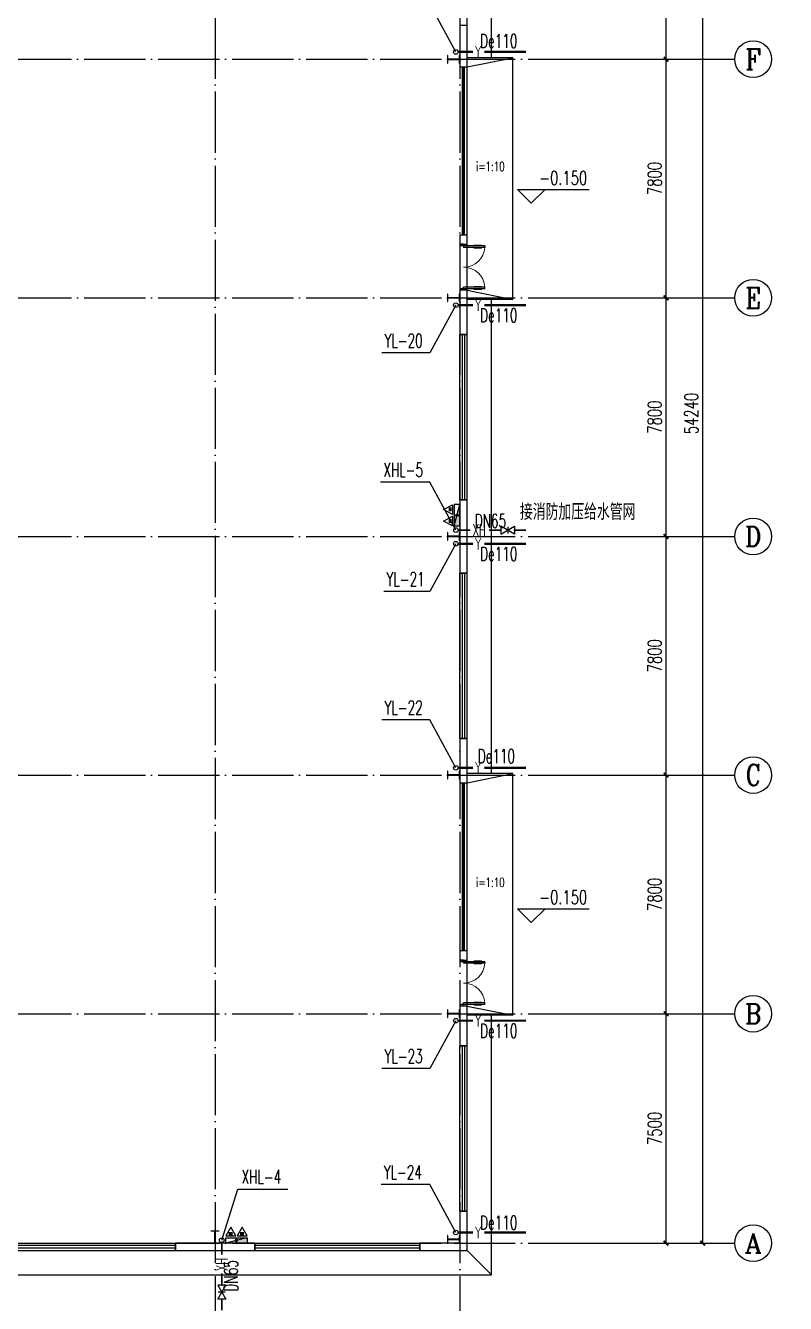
# Model space of a CAD drawing. Header units: millimetres. Extents: x 3804182 to 7463862, y 18008854 to 19247705.
# Drawn here: x 4750772 to 4775627, y 18968623 to 19010394 of the extents above; entities that cross this region are included whole.
import ezdxf
from ezdxf.enums import TextEntityAlignment as Align

# ---------------------------------------------------------------- set-up
doc = ezdxf.new("R2010")
doc.units = ezdxf.units.MM
doc.header["$LTSCALE"] = 1000
doc.header["$MEASUREMENT"] = 0
doc.linetypes.add('DASH', pattern=[0.35, 0.25, -0.1])
doc.linetypes.add('DOTE', pattern=[2.42, 2, -0.2, 0.02, -0.2])
doc.layers.get('Defpoints').update_dxf_attribs({"color": 1})
for name, color, linetype in [('AXIS_TEXT', 7, 'Continuous'), ('AXIS_外部', 171, 'Continuous'), ('COLUMN', 2, 'Continuous'), ('DIM_ELEV', 3, 'Continuous'), ('DIM_SYMB', 165, 'Continuous'), ('DIM_污水', 3, 'Continuous'), ('DIM_消防', 3, 'Continuous'), ('DIM_雨水', 3, 'Continuous'), ('DOOR_FIRE', 140, 'Continuous'), ('DOTE', 250, 'DOTE'), ('EQUIP_消火栓', 7, 'Continuous'), ('GROUND', 150, 'Continuous'), ('PIPE-消防', 1, 'Continuous'), ('PIPE-雨水', 4, 'Continuous'), ('PUB_DIM', 161, 'Continuous'), ('PUB_TEXT', 7, 'Continuous'), ('TEXT_消防', 7, 'Continuous'), ('TEXT_雨水', 7, 'Continuous'), ('TWT_DIM', 3, 'Continuous'), ('TWT_TEXT', 7, 'Continuous'), ('VALVE_喷淋', 7, 'Continuous'), ('VALVE_消防', 7, 'Continuous'), ('VPIPE-消防', 1, 'Continuous'), ('VPIPE-雨水', 4, 'Continuous'), ('WALL-PARAPET', 6, 'Continuous'), ('WINDOW', 140, 'Continuous'), ('WP_F_PJ', 7, 'Continuous')]:
    doc.layers.add(name, color=color, linetype=linetype)
doc.styles.add('_TCH_AXIS', font='COMPLEX', dxfattribs={"bigfont": 'GBCBIG'})
doc.styles.add('_TCH_DIM', font='SIMPLEX', dxfattribs={"bigfont": 'GBCBIG'})
doc.styles.add('_TCH_DIM_T3', font='SIMPLEX', dxfattribs={"width": 0.705882, "bigfont": 'GBCBIG'})
doc.styles.add('_TWT_PIPEDN', font='SIMPLEX', dxfattribs={"width": 0.8, "height": 3, "bigfont": 'HZTXT'})
doc.styles.add('_TWT_PIPETEXT', font='COMPLEX', dxfattribs={"width": 0.8, "height": 2.5, "bigfont": 'HZTXT'})
doc.styles.add('_TWT_SERIAL', font='COMPLEX', dxfattribs={"width": 0.8, "height": 3, "bigfont": 'HZTXT'})
doc.styles.add('COMPLEX', font='COMPLEX')
doc.styles.add('CWSWS', font='CWSWS.SHX', dxfattribs={"width": 0.7, "bigfont": 'GBHZFS.SHX'})
doc.styles.get("Standard").update_dxf_attribs({"font": 'gbenor.shx', "bigfont": 'gbcbig.shx'})
doc.styles.add('宋体', font='', dxfattribs={"width": 0.8})
doc.styles.get('宋体').set_extended_font_data('SimSun')
doc.dimstyles.new('_TCH_ARCH&&150', dxfattribs={"dimtxt": 446.25, "dimasz": 150, "dimexe": 375, "dimexo": 450, "dimgap": 150, "dimtad": 1, "dimdec": 0, "dimzin": 0, "dimdsep": 46, "dimtxsty": '_TCH_DIM_T3', "dimblk": 'ARCHTICK', "dimcen": 0.09, "dimclrt": 7, "dimazin": 2, "dimtfac": 1, "dimtdec": 0, "dimtix": 1, "dimtmove": 2, "dimatfit": 3, "dimfxl": 0, "dimtolj": 1, "dimtzin": 0, "dimarcsym": 0})
doc.dimstyles.new('_TWT_ARCH&&50', dxfattribs={"dimtxt": 148.75, "dimasz": 50, "dimexe": 125, "dimexo": 150, "dimgap": 50, "dimtad": 1, "dimdec": 0, "dimzin": 0, "dimdsep": 46, "dimtxsty": '_TCH_DIM_T3', "dimblk": 'ARCHTICK', "dimcen": 0.09, "dimclrt": 7, "dimazin": 2, "dimtfac": 1, "dimtdec": 0, "dimtix": 1, "dimtmove": 2, "dimatfit": 3, "dimfxl": 0, "dimtolj": 1, "dimtzin": 0, "dimarcsym": 0})

# ---------------------------------------------------------------- blocks, each defined once
blk = doc.blocks.new('A$C3ACC4A1C')
at = {"layer": 'COLUMN'}
h = blk.add_hatch(color=256, dxfattribs=at)
h.paths.add_polyline_path([(125, 400), (0, 400), (0, 388), (120, 388), (120, 200), (125, 200)])
h.paths.add_polyline_path([(250, 400), (125, 400), (125, 200), (130, 200), (130, 388), (250, 388)])
h.paths.add_polyline_path([(250, 12), (130, 12), (130, 200), (125, 200), (125, 0), (250, 0)])
h.paths.add_polyline_path([(125, 200), (120, 200), (120, 12), (0, 12), (0, 0), (125, 0)])
blk.add_lwpolyline([(0, 0), (0, 12), (120, 12), (120, 388), (0, 388), (0, 400), (250, 400), (250, 388), (130, 388), (130, 12), (250, 12), (250, 0)], close=True, dxfattribs=at)
blk = doc.blocks.new('HZ-薄型消火栓柜带两个灭火器')
h = blk.add_hatch(color=256)
h.paths.add_polyline_path([(-325, 160), (-325, 0), (325, 0)])
h.paths.add_polyline_path([(40, 62), (42, 62), (42, 64), (40, 64)], flags=24)
h.paths.add_polyline_path([(38, 64), (41, 64), (41, 66), (38, 66)], flags=24)
h.paths.add_polyline_path([(38, 67), (41, 67), (41, 68), (38, 68)], flags=24)
for p, q in [((-326, 217), (-176, 477)), ((-176, 477), (-26, 217)), ((21, 217), (171, 477)), ((171, 477), (321, 217)), ((-26, 217), (-326, 217)), ((-325, 160), (325, 0)), ((325, 160), (-325, 160)), ((-325, 160), (-325, 0)), ((-325, 0), (325, 0)), ((321, 217), (21, 217)), ((325, 0), (325, 160))]:
    blk.add_line(p, q)
blk.add_circle((0, 80), 35)
blk.add_point((0, 40))
for points in [[(-109, 326), (-109, 236), (-233, 326), (-233, 236)], [(238, 326), (238, 236), (114, 326), (114, 236)]]:
    blk.add_solid(points)
at = {"style": 'CWSWS', "width": 0.7, "flags": 1}
for tag, p in [('WHAT', (38, 67)), ('SPEC', (38, 65)), ('UNIT', (40, 63))]:
    blk.add_attdef(tag, p, '', height=1, dxfattribs=at)
blk = doc.blocks.new('$TwtSys$00000386')
blk.add_line((-93, 93, 0), (93, -93, 0))
blk.add_circle((0, 0, 0), 131)
at = {"color": 0}
for points in [[(34, -127, 0), (-127, 34, 0), (93, -93, 0), (-93, 93, 0)], [(-34, -127, 0), (-127, -34, 0), (34, -127, 0), (-127, 34, 0)], [(-93, -93, 0), (-93, -93, 0), (-34, -127, 0), (-127, -34, 0)]]:
    blk.add_solid(points, dxfattribs=at)
at = {"flags": 9}
blk.add_attdef('A', (0, 0, 0), '', height=0.00524, dxfattribs=at)
blk = doc.blocks.new('$VALVE$00000757')
for p, q in [((-293, 493), (-74, 493)), ((-74, 493), (-29, 423)), ((-29, 423), (33, 631)), ((0, 687), (0, 88)), ((33, 631), (72, 493)), ((72, 493), (355, 493)), ((0, 88), (0, -88)), ((0, -88), (0, -687)), ((-293, -528), (-74, -528)), ((-74, -528), (-29, -598)), ((-29, -598), (33, -390)), ((33, -390), (72, -528)), ((72, -528), (355, -528))]:
    blk.add_line(p, q)
for points in [[(-100, 493), (-100, 88)], [(100, 88), (100, 493)], [(-100, 88), (100, 88)], [(-100, -88), (-100, -528)], [(100, -88), (-100, -88)], [(100, -528), (100, -88)]]:
    blk.add_lwpolyline(points)
blk.add_circle((0, -911), 224)
blk = doc.blocks.new('$valve$00000669')
for p, q in [((0, 0), (212, 0)), ((108, 0), (108, -100)), ((287, 74), (433, 74)), ((433, 74), (433, -76)), ((433, 0), (500, 0)), ((158, -100), (58, -100)), ((433, -76), (287, -76))]:
    blk.add_line(p, q)
at = {"const_width": 31.2}
blk.add_lwpolyline([(108, 16, 1), (108, -16, 1)], format="xyb", close=True, dxfattribs=at)
blk.add_circle((108, 0), 31.2)
blk.add_arc((287, -1), 75, 90, 270)
blk = doc.blocks.new('$VALVE$00000296')
for points in [[(-125, 72), (-125, -72), (125, 72), (125, -72), (-125, 72)], [(0, 60), (0, -64)]]:
    blk.add_lwpolyline(points)
for p in [(-125, 0), (125, 0)]:
    blk.add_point(p)
blk = doc.blocks.new('_ArchTick')
at = {"color": 0, "linetype": 'ByBlock', "const_width": 0.4}
blk.add_lwpolyline([(-0.5, -0.5), (0.5, 0.5)], dxfattribs=at)
blk = doc.blocks.new('*D188')
at = {"layer": 'Defpoints', "color": 0}
for p in [(4841004, 18984429), (4841346, 18984429), (4841004, 18983879)]:
    blk.add_point(p, dxfattribs=at)
at = {"layer": 'TWT_DIM', "color": 0, "lineweight": -2}
for p, q in [((4841154, 18984429), (4841471, 18984429)), ((4841346, 18983879), (4841346, 18984429)), ((4841154, 18983879), (4841471, 18983879))]:
    blk.add_line(p, q, dxfattribs=at)
at = {"layer": 'TWT_DIM', "color": 0, "lineweight": -2, "xscale": 50, "yscale": 50, "zscale": 50}
for p, rotation in [((4841346, 18984429), 90), ((4841346, 18983879), 270)]:
    blk.add_blockref('_ArchTick', p, dxfattribs=dict(at, rotation=rotation))
at = {"layer": 'TWT_DIM', "color": 7, "insert": (4841222, 18984154), "char_height": 148.8, "attachment_point": 5, "rotation": 90, "style": '_TCH_DIM_T3'}
blk.add_mtext('\\A1;550', dxfattribs=at)
blk = doc.blocks.new('$VALVE$00000597')
blk.add_line((-93, 357), (93, 543))
blk.add_lwpolyline([(93, 543, 0, 50, 0), (-31, 456, 50, 50, 0)], format="xyseb")
for points, const_width in [([(0, 300), (0, 0)], 30), ([(0, 182), (75, 182), (75, 107)], 7.5)]:
    blk.add_lwpolyline(points, dxfattribs=dict(const_width=const_width))
blk.add_circle((0, 450), 150)
blk = doc.blocks.new('*D189')
at = {"layer": 'Defpoints', "color": 0}
for p in [(4844142, 18984429), (4844484, 18984429), (4844142, 18983879)]:
    blk.add_point(p, dxfattribs=at)
at = {"layer": 'TWT_DIM', "color": 0, "lineweight": -2}
for p, q in [((4844292, 18984429), (4844609, 18984429)), ((4844484, 18983879), (4844484, 18984429)), ((4844292, 18983879), (4844609, 18983879))]:
    blk.add_line(p, q, dxfattribs=at)
at = {"layer": 'TWT_DIM', "color": 0, "lineweight": -2, "xscale": 50, "yscale": 50, "zscale": 50}
for p, rotation in [((4844484, 18984429), 90), ((4844484, 18983879), 270)]:
    blk.add_blockref('_ArchTick', p, dxfattribs=dict(at, rotation=rotation))
at = {"layer": 'TWT_DIM', "color": 7, "insert": (4844360, 18984154), "char_height": 148.8, "attachment_point": 5, "rotation": 90, "style": '_TCH_DIM_T3'}
blk.add_mtext('\\A1;550', dxfattribs=at)
blk = doc.blocks.new('*D158')
at = {"layer": 'AXIS_外部', "color": 0, "lineweight": -2}
for p, q in [((4768422, 18978094), (4772097, 18978094)), ((4771722, 18970594), (4771722, 18978094)), ((4768422, 18970594), (4772097, 18970594))]:
    blk.add_line(p, q, dxfattribs=at)
at = {"layer": 'Defpoints', "color": 0}
for p in [(4767972, 18978094), (4771722, 18978094), (4767972, 18970594)]:
    blk.add_point(p, dxfattribs=at)
at = {"layer": 'AXIS_外部', "color": 0, "lineweight": -2, "xscale": 150, "yscale": 150, "zscale": 150}
for p, rotation in [((4771722, 18978094), 90), ((4771722, 18970594), 270)]:
    blk.add_blockref('_ArchTick', p, dxfattribs=dict(at, rotation=rotation))
at = {"layer": 'AXIS_外部', "color": 7, "insert": (4771348, 18974344), "char_height": 446.2, "attachment_point": 5, "rotation": 90, "style": '_TCH_DIM_T3'}
blk.add_mtext('\\A1;7500', dxfattribs=at)
blk = doc.blocks.new('*D159')
at = {"layer": 'AXIS_外部', "color": 0, "lineweight": -2}
for p, q in [((4768422, 18985894), (4772097, 18985894)), ((4771722, 18978094), (4771722, 18985894)), ((4768422, 18978094), (4772097, 18978094))]:
    blk.add_line(p, q, dxfattribs=at)
at = {"layer": 'Defpoints', "color": 0}
for p in [(4767972, 18985894), (4771722, 18985894), (4767972, 18978094)]:
    blk.add_point(p, dxfattribs=at)
at = {"layer": 'AXIS_外部', "color": 0, "lineweight": -2, "xscale": 150, "yscale": 150, "zscale": 150}
for p, rotation in [((4771722, 18985894), 90), ((4771722, 18978094), 270)]:
    blk.add_blockref('_ArchTick', p, dxfattribs=dict(at, rotation=rotation))
at = {"layer": 'AXIS_外部', "color": 7, "insert": (4771348, 18981994), "char_height": 446.2, "attachment_point": 5, "rotation": 90, "style": '_TCH_DIM_T3'}
blk.add_mtext('\\A1;7800', dxfattribs=at)
blk = doc.blocks.new('*D160')
at = {"layer": 'AXIS_外部', "color": 0, "lineweight": -2}
for p, q in [((4768422, 18993694), (4772097, 18993694)), ((4771722, 18985894), (4771722, 18993694)), ((4768422, 18985894), (4772097, 18985894))]:
    blk.add_line(p, q, dxfattribs=at)
at = {"layer": 'Defpoints', "color": 0}
for p in [(4767972, 18993694), (4771722, 18993694), (4767972, 18985894)]:
    blk.add_point(p, dxfattribs=at)
at = {"layer": 'AXIS_外部', "color": 0, "lineweight": -2, "xscale": 150, "yscale": 150, "zscale": 150}
for p, rotation in [((4771722, 18993694), 90), ((4771722, 18985894), 270)]:
    blk.add_blockref('_ArchTick', p, dxfattribs=dict(at, rotation=rotation))
at = {"layer": 'AXIS_外部', "color": 7, "insert": (4771348, 18989794), "char_height": 446.2, "attachment_point": 5, "rotation": 90, "style": '_TCH_DIM_T3'}
blk.add_mtext('\\A1;7800', dxfattribs=at)
blk = doc.blocks.new('*D161')
at = {"layer": 'AXIS_外部', "color": 0, "lineweight": -2}
for p, q in [((4768422, 19001494), (4772097, 19001494)), ((4771722, 18993694), (4771722, 19001494)), ((4768422, 18993694), (4772097, 18993694))]:
    blk.add_line(p, q, dxfattribs=at)
at = {"layer": 'Defpoints', "color": 0}
for p in [(4767972, 19001494), (4771722, 19001494), (4767972, 18993694)]:
    blk.add_point(p, dxfattribs=at)
at = {"layer": 'AXIS_外部', "color": 0, "lineweight": -2, "xscale": 150, "yscale": 150, "zscale": 150}
for p, rotation in [((4771722, 19001494), 90), ((4771722, 18993694), 270)]:
    blk.add_blockref('_ArchTick', p, dxfattribs=dict(at, rotation=rotation))
at = {"layer": 'AXIS_外部', "color": 7, "insert": (4771348, 18997594), "char_height": 446.2, "attachment_point": 5, "rotation": 90, "style": '_TCH_DIM_T3'}
blk.add_mtext('\\A1;7800', dxfattribs=at)
blk = doc.blocks.new('*D162')
at = {"layer": 'AXIS_外部', "color": 0, "lineweight": -2}
for p, q in [((4768422, 19009294), (4772097, 19009294)), ((4771722, 19001494), (4771722, 19009294)), ((4768422, 19001494), (4772097, 19001494))]:
    blk.add_line(p, q, dxfattribs=at)
at = {"layer": 'Defpoints', "color": 0}
for p in [(4767972, 19009294), (4771722, 19009294), (4767972, 19001494)]:
    blk.add_point(p, dxfattribs=at)
at = {"layer": 'AXIS_外部', "color": 0, "lineweight": -2, "xscale": 150, "yscale": 150, "zscale": 150}
for p, rotation in [((4771722, 19009294), 90), ((4771722, 19001494), 270)]:
    blk.add_blockref('_ArchTick', p, dxfattribs=dict(at, rotation=rotation))
at = {"layer": 'AXIS_外部', "color": 7, "insert": (4771348, 19005394), "char_height": 446.2, "attachment_point": 5, "rotation": 90, "style": '_TCH_DIM_T3'}
blk.add_mtext('\\A1;7800', dxfattribs=at)
blk = doc.blocks.new('*D163')
at = {"layer": 'AXIS_外部', "color": 0, "lineweight": -2}
for p, q in [((4768422, 19015094), (4772097, 19015094)), ((4771722, 19009294), (4771722, 19015094)), ((4768422, 19009294), (4772097, 19009294))]:
    blk.add_line(p, q, dxfattribs=at)
at = {"layer": 'Defpoints', "color": 0}
for p in [(4767972, 19015094), (4771722, 19015094), (4767972, 19009294)]:
    blk.add_point(p, dxfattribs=at)
at = {"layer": 'AXIS_外部', "color": 0, "lineweight": -2, "xscale": 150, "yscale": 150, "zscale": 150}
for p, rotation in [((4771722, 19015094), 90), ((4771722, 19009294), 270)]:
    blk.add_blockref('_ArchTick', p, dxfattribs=dict(at, rotation=rotation))
at = {"layer": 'AXIS_外部', "color": 7, "insert": (4771348, 19012194), "char_height": 446.2, "attachment_point": 5, "rotation": 90, "style": '_TCH_DIM_T3'}
blk.add_mtext('\\A1;5800', dxfattribs=at)
blk = doc.blocks.new('*D167')
at = {"layer": 'AXIS_外部', "color": 0, "lineweight": -2}
for p, q in [((4768422, 19024834), (4773297, 19024834)), ((4772922, 18970594), (4772922, 19024834)), ((4768422, 18970594), (4773297, 18970594))]:
    blk.add_line(p, q, dxfattribs=at)
at = {"layer": 'Defpoints', "color": 0}
for p in [(4767972, 19024834), (4772922, 19024834), (4767972, 18970594)]:
    blk.add_point(p, dxfattribs=at)
at = {"layer": 'AXIS_外部', "color": 0, "lineweight": -2, "xscale": 150, "yscale": 150, "zscale": 150}
for p, rotation in [((4772922, 19024834), 90), ((4772922, 18970594), 270)]:
    blk.add_blockref('_ArchTick', p, dxfattribs=dict(at, rotation=rotation))
at = {"layer": 'AXIS_外部', "color": 7, "insert": (4772548, 18997714), "char_height": 446.2, "attachment_point": 5, "rotation": 90, "style": '_TCH_DIM_T3'}
blk.add_mtext('\\A1;54240', dxfattribs=at)
blk = doc.blocks.new('_AXISO')
blk.add_circle((0, 0), 0.5)
at = {"layer": 'AXIS_TEXT', "style": 'COMPLEX', "width": 1.041667}
blk.add_attdef('A', text='', height=0.56, dxfattribs=at).set_placement((-0.25, -0.28), (0.25, -0.28), align=Align.FIT)
blk = doc.blocks.new('$WINLIB2D$00000001')
for p, q in [((-0.5, 0.5), (0.5, 0.5)), ((-0.5, 0.5), (-0.5, -0.5)), ((0.5, -0.5), (0.5, 0.5)), ((0.5, 0.1667), (-0.5, 0.1667)), ((0.5, -0.1667), (-0.5, -0.1667)), ((-0.5, -0.5), (0.5, -0.5))]:
    blk.add_line(p, q)
blk = doc.blocks.new('$DorLib2D$00000213')
at = {"color": 0, "linetype": 'DASH', "const_width": 0.02}
blk.add_lwpolyline([(0.5, 0), (-0.5, 0)], dxfattribs=at)
blk = doc.blocks.new('$DorLib2D$00000011')
at = {"lineweight": 13}
for p, q in [((-0.483, 0.396), (-0.483, 0.235)), ((-0.417, 0.396), (-0.417, 0.235)), ((0.417, 0.396), (0.417, 0.235)), ((0.483, 0.396), (0.483, 0.235))]:
    blk.add_line(p, q, dxfattribs=at)
for p, q in [((-0.483, 0.396), (-0.467, 0.396)), ((-0.467, 0.471), (-0.467, -0.062)), ((-0.467, 0.471), (-0.433, 0.471)), ((-0.433, 0.471), (-0.433, 0.004)), ((-0.417, 0.396), (-0.433, 0.396)), ((0.417, 0.396), (0.433, 0.396)), ((0.433, 0.471), (0.433, 0.004)), ((0.467, 0.471), (0.433, 0.471)), ((0.467, 0.471), (0.467, -0.062)), ((0.483, 0.396), (0.467, 0.396)), ((-0.5, 0.004), (-0.433, 0.004)), ((-0.5, 0.004), (-0.5, -0.062)), ((-0.483, 0.235), (-0.467, 0.235)), ((-0.417, 0.235), (-0.433, 0.235)), ((0.417, 0.235), (0.433, 0.235)), ((0.5, 0.004), (0.433, 0.004)), ((0.483, 0.235), (0.467, 0.235)), ((0.5, 0.004), (0.5, -0.062)), ((-0.5, -0.062), (-0.467, -0.062)), ((0.5, -0.062), (0.467, -0.062))]:
    blk.add_line(p, q)
for centre, start, end in [((-0.467, 0.004), 0, 85.904), ((0.467, 0.004), 94.096, 180)]:
    blk.add_arc(centre, 0.467, start, end, dxfattribs=at)
blk = doc.blocks.new('325535')
at = {"layer": 'PIPE-消防', "linetype": 'Continuous'}
for points in [[(4841003.6, 18984203.9), (4841012.3, 18984203.9), (4841012.3, 18984195.1)], [(4841003.6, 18984203.9), (4841003.6, 18984195.1), (4841012.3, 18984195.1)], [(4844141.6, 18984203.9), (4844150.4, 18984203.9), (4844150.4, 18984195.1)], [(4844141.6, 18984203.9), (4844141.6, 18984195.1), (4844150.4, 18984195.1)], [(4840650.3, 18983464.8), (4840650.3, 18983456.1), (4840659, 18983456.1)], [(4840650.3, 18983464.8), (4840659, 18983464.8), (4840659, 18983456.1)], [(4843788.3, 18983464.8), (4843788.3, 18983456.1), (4843797.1, 18983456.1)], [(4843788.3, 18983464.8), (4843797.1, 18983464.8), (4843797.1, 18983456.1)]]:
    blk.add_hatch(color=256, dxfattribs=at).paths.add_polyline_path(points)
at = {"color": 8, "ltscale": 0.5}
for p, q in [((4837016.4, 18983878.6), (4844853, 18983878.6)), ((4837017.2, 18983803.6), (4844853, 18983803.6))]:
    blk.add_line(p, q, dxfattribs=at)
at = {"layer": 'DIM_ELEV'}
for p, q in [((4836416.4, 18984028.6), (4835691.4, 18984028.6)), ((4836266.4, 18983878.6), (4836116.4, 18984028.6)), ((4836266.4, 18983878.6), (4836416.4, 18984028.6)), ((4837016.4, 18983878.6), (4836116.4, 18983878.6)), ((4836267.2, 18983803.6), (4836117.2, 18983653.6)), ((4837017.2, 18983803.6), (4836117.2, 18983803.6)), ((4836267.2, 18983803.6), (4836417.2, 18983653.6)), ((4836417.2, 18983653.6), (4835692.2, 18983653.6))]:
    blk.add_line(p, q, dxfattribs=at)
at = {"layer": 'DIM_SYMB', "const_width": 35}
blk.add_lwpolyline([(4838884.8, 18981072.7), (4841330.7, 18981072.7)], dxfattribs=at)
at = {"layer": 'DIM_污水'}
for p, q in [((4840650.3, 18984974.5), (4839467.8, 18984974.5)), ((4840650.3, 18984589.2), (4840650.3, 18984974.5)), ((4843788.3, 18984990.8), (4842687.6, 18984990.8)), ((4843788.3, 18984605.5), (4843788.3, 18984990.8))]:
    blk.add_line(p, q, dxfattribs=at)
at = {"layer": 'DIM_消防'}
for p, q in [((4839291.3, 18983464.8), (4839291.3, 18982228.3)), ((4842429.3, 18983464.8), (4842429.3, 18982228.3)), ((4839291.3, 18982228.3), (4837763.4, 18982228.3)), ((4842429.3, 18982228.3), (4840901.4, 18982228.3))]:
    blk.add_line(p, q, dxfattribs=at)
at = {"layer": 'PIPE-消防', "linetype": 'Continuous', "ltscale": 0.5, "const_width": 17.5}
for points in [[(4840650.3, 18984372.5), (4840650.3, 18984203.9)], [(4841003.6, 18984363.3), (4841003.6, 18984203.9)], [(4843788.3, 18984372.5), (4843788.3, 18984203.9)], [(4844141.6, 18984363.3), (4844141.6, 18984203.9)], [(4841003.6, 18984203.9), (4840650.3, 18984203.9)], [(4840650.3, 18984203.9), (4840650.3, 18983464.8)], [(4844141.6, 18984203.9), (4843788.3, 18984203.9)], [(4843788.3, 18984203.9), (4843788.3, 18983464.8)], [(4839595.3, 18983464.8), (4839291.3, 18983464.8)], [(4840650.3, 18983464.8), (4839745.3, 18983464.8)], [(4842733.4, 18983464.8), (4842429.3, 18983464.8)], [(4843788.3, 18983464.8), (4842883.4, 18983464.8)]]:
    blk.add_lwpolyline(points, dxfattribs=at)
at = {"layer": 'PUB_DIM'}
for p, q in [((4839264.2, 18983464.8), (4839114.2, 18983314.8)), ((4839425.3, 18983464.8), (4839114.2, 18983464.8)), ((4839264.2, 18983464.8), (4839414.2, 18983314.8)), ((4842402.2, 18983464.8), (4842252.2, 18983314.8)), ((4842563.4, 18983464.8), (4842252.2, 18983464.8)), ((4842402.2, 18983464.8), (4842552.2, 18983314.8)), ((4839414.2, 18983314.8), (4838514.2, 18983314.8)), ((4842552.2, 18983314.8), (4841652.2, 18983314.8))]:
    blk.add_line(p, q, dxfattribs=at)
at = {"layer": 'EQUIP_消火栓', "xscale": 0.5, "yscale": 0.5, "zscale": 0.5}
for p in [(4841003.6, 18984428.8, 0), (4844141.6, 18984428.8, 0)]:
    blk.add_blockref('$TwtSys$00000386', p, dxfattribs=at)
at = {"layer": 'VALVE_喷淋', "xscale": -0.375, "yscale": 0.375, "zscale": 0.375, "rotation": 270}
for p in [(4840650.3, 18984372.5), (4843788.3, 18984372.5)]:
    blk.add_blockref('$valve$00000669', p, dxfattribs=at)
at = {"layer": 'VALVE_消防'}
for name, p, xscale, yscale, zscale in [('$VALVE$00000597', (4843940.1, 18984203.9), 0.6, 0.6, 0.6), ('$VALVE$00000757', (4839919.7, 18983464.8), -0.375, 0.375, 0.375), ('$VALVE$00000757', (4843057.8, 18983464.8), -0.375, 0.375, 0.375)]:
    blk.add_blockref(name, p, dxfattribs=dict(at, xscale=xscale, yscale=yscale, zscale=zscale))
at = {"layer": 'VALVE_消防', "xscale": -0.6, "yscale": -0.6, "zscale": 0.6, "rotation": 180}
for p in [(4839670.3, 18983464.8), (4842808.4, 18983464.8)]:
    blk.add_blockref('$VALVE$00000296', p, dxfattribs=at)
at = {"layer": 'DIM_消防', "color": 7, "style": '_TCH_DIM'}
for s, height, p in [('兼试压消火栓', 192.91, (4842730.9, 18984746.9)), ('接厂区室外加压消防环网', 192.908, (4837635.8, 18982314.1)), ('接厂区室外加压消防环网', 192.908, (4840773.9, 18982314.1)), ('进口压力大于0.40mpa', 192.908, (4837346.3, 18981991.6)), ('进口压力大于0.40mpa', 192.908, (4840484.4, 18981991.6))]:
    blk.add_text(s, height=height, dxfattribs=at).set_placement(p)
at = {"layer": 'PUB_TEXT'}
for s, height, style, width, p in [('%%P0.000', 148.75, '_TCH_DIM', 0.705882, (4835676.4, 18984081.1)), ('-0.150', 148.75, '_TCH_DIM', 0.705882, (4835677.2, 18983426.1)), ('-0.700', 148.75, '_TCH_DIM', 0.705882, (4838499.2, 18983087.3)), ('-0.700', 148.75, '_TCH_DIM', 0.705882, (4841637.2, 18983087.3)), ('消火栓系统原理图', 264.35, '宋体', 0.8, (4838884.8, 18981160.2))]:
    blk.add_text(s, height=height, dxfattribs=dict(at, style=style, width=width)).set_placement(p)
at = {"layer": 'TEXT_消防', "linetype": 'Continuous', "style": '_TWT_PIPEDN', "width": 0.64}
for p in [(4840625.3, 18983658.3), (4843763.3, 18983658.3)]:
    blk.add_text('DN65', height=150, rotation=90, dxfattribs=at).set_placement(p)
for p in [(4840169.2, 18983255.7), (4843307.3, 18983255.7)]:
    blk.add_text('DN65', height=150, dxfattribs=at).set_placement(p)
at = {"layer": 'TWT_TEXT', "style": '_TWT_SERIAL', "width": 0.64}
for s, p in [('XHL-1~7', (4839502.8, 18985044.5)), ('XHL-8', (4842722.6, 18985060.8))]:
    blk.add_text(s, height=175, dxfattribs=at).set_placement(p)
at = {"layer": 'TWT_DIM'}
for p1, p2, picture, middle in [((4841003.6, 18983878.6), (4841003.6, 18984428.8), '*D188', (4841221.5, 18984153.7)), ((4844141.6, 18983878.6), (4844141.6, 18984428.8), '*D189', (4844359.6, 18984153.7))]:
    dim = blk.add_aligned_dim(p1=p1, p2=p2, distance=-342.3, dimstyle='_TWT_ARCH&&50', dxfattribs=at)
    dim.commit()
    dim.dimension.update_dxf_attribs({"geometry": picture, "text_midpoint": middle})

msp = doc.modelspace()

# ---------------------------------------------------------------- linework, layer by layer
at = {"layer": 'AXIS_外部'}
for p, q in [((4767971.6, 19009294.3), (4773971.6, 19009294.3)), ((4767971.6, 19001494.3), (4773971.6, 19001494.3)), ((4767971.6, 18993694.3), (4773971.6, 18993694.3)), ((4767971.6, 18985894.3), (4773971.6, 18985894.3)), ((4767971.6, 18978094.3), (4773971.6, 18978094.3)), ((4767971.6, 18970594.3), (4773971.6, 18970594.3))]:
    msp.add_line(p, q, dxfattribs=at)
at = {"layer": 'DIM_ELEV'}
for p, q in [((4767314.8, 19004585.5), (4766864.8, 19005035.5)), ((4766864.8, 19005035.5), (4769212.3, 19005035.5)), ((4767314.8, 19004585.5), (4767764.8, 19005035.5)), ((4767314.8, 18981072.4), (4766864.8, 18981522.4)), ((4766864.8, 18981522.4), (4769212.3, 18981522.4)), ((4767314.8, 18981072.4), (4767764.8, 18981522.4))]:
    msp.add_line(p, q, dxfattribs=at)
at = {"layer": 'DIM_SYMB'}
for points in [[(4765402.4, 19005534.6, 0, 0, 0), (4766265.2, 19005534.6, 80, 0, 0), (4766565.2, 19005534.6, 0, 0, 0)], [(4765402.4, 18982134.6, 0, 0, 0), (4766265.2, 18982134.6, 80, 0, 0), (4766565.2, 18982134.6, 0, 0, 0)]]:
    msp.add_lwpolyline(points, format="xyseb", dxfattribs=at)
at = {"layer": 'DIM_消防'}
for p, q in [((4763999.9, 18995466.8), (4762386.3, 18995466.8)), ((4764844.4, 18993903.1), (4763999.9, 18995466.8)), ((4757189.3, 18970689.5), (4757713.3, 18972358.5)), ((4757713.3, 18972358.5), (4759353.2, 18972358.5))]:
    msp.add_line(p, q, dxfattribs=at)
at = {"layer": 'DIM_雨水'}
for p, q in [((4764844.4, 19009532.5), (4763999.9, 19011096.3)), ((4764844.4, 19001256.1), (4763999.9, 18999692.4)), ((4763999.9, 18999692.4), (4762425.5, 18999692.4)), ((4764844.4, 18993456.1), (4763999.9, 18991892.4)), ((4763999.9, 18991892.4), (4762490.4, 18991892.4)), ((4763999.9, 18987696.3), (4762425.5, 18987696.3)), ((4764844.4, 18986132.5), (4763999.9, 18987696.3)), ((4764844.4, 18977866.1), (4763999.9, 18976302.4)), ((4763999.9, 18976302.4), (4762425.5, 18976302.4)), ((4763999.9, 18972506.3), (4762399.4, 18972506.3)), ((4764844.4, 18970942.5), (4763999.9, 18972506.3))]:
    msp.add_line(p, q, dxfattribs=at)
at = {"layer": 'DOOR_FIRE'}
for p, q in [((4765211.6, 19003544.3), (4765211.6, 19009044.3)), ((4765211.6, 18980144.3), (4765211.6, 18985644.3))]:
    msp.add_line(p, q, dxfattribs=at)
at = {"layer": 'DOTE'}
for p, q in [((4756971.6, 19027594.3), (4756971.6, 18967594.3)), ((4764971.6, 19027594.3), (4764971.6, 18967594.3)), ((4713971.6, 19009294.3), (4770344.5, 19009294.3)), ((4713971.6, 19001494.3), (4770344.5, 19001494.3)), ((4713971.6, 18993694.3), (4770344.5, 18993694.3)), ((4713971.6, 18985894.3), (4770344.5, 18985894.3)), ((4713971.6, 18978094.3), (4770344.5, 18978094.3)), ((4713971.6, 18970594.3), (4770344.5, 18970594.3))]:
    msp.add_line(p, q, dxfattribs=at)
at = {"layer": 'GROUND', "color": 8}
for p, q in [((4766011.6, 19009344.3), (4766011.6, 19025634.3)), ((4765211.6, 19009344.3), (4765211.6, 19024834.3)), ((4766711.6, 19009344.3), (4765211.6, 19009344.3)), ((4765211.6, 19001444.3), (4765211.6, 19009344.3)), ((4765211.6, 19009044.3), (4766711.6, 19009344.3)), ((4766711.6, 19001444.3), (4766711.6, 19009344.3)), ((4765211.6, 19001744.3), (4766711.6, 19001444.3)), ((4766711.6, 19001444.3), (4765211.6, 19001444.3)), ((4765211.6, 18985944.3), (4765211.6, 19001444.3)), ((4766011.6, 18985944.3), (4766011.6, 19001444.3)), ((4766711.6, 18985944.3), (4765211.6, 18985944.3)), ((4765211.6, 18978044.3), (4765211.6, 18985944.3)), ((4765211.6, 18985644.3), (4766711.6, 18985944.3)), ((4766711.6, 18978044.3), (4766711.6, 18985944.3)), ((4765211.6, 18978344.3), (4766711.6, 18978044.3)), ((4766711.6, 18978044.3), (4765211.6, 18978044.3)), ((4765211.6, 18970354.3), (4765211.6, 18978044.3)), ((4766011.6, 18969554.3), (4766011.6, 18978044.3)), ((4716731.6, 18970354.3), (4765211.6, 18970354.3)), ((4765211.6, 18970354.3), (4766011.6, 18969554.3)), ((4715931.6, 18969554.3), (4766011.6, 18969554.3))]:
    msp.add_line(p, q, dxfattribs=at)
at = {"layer": 'PIPE-消防', "linetype": 'Continuous', "ltscale": 1.5, "const_width": 52.5}
for points in [[(4764919.4, 18993903.1), (4765321, 18993903.1)], [(4765928.2, 18993903.1), (4766317.3, 18993903.1)], [(4766767.3, 18993903.1), (4767139.1, 18993903.1)], [(4757189.3, 18970614.5), (4757189.3, 18970212.8)], [(4757189.3, 18969605.6), (4757189.3, 18969216.5)], [(4757189.3, 18968766.5), (4757189.3, 18968394.7)]]:
    msp.add_lwpolyline(points, dxfattribs=at)
at = {"layer": 'PIPE-雨水', "linetype": 'Continuous', "ltscale": 1.5, "const_width": 75}
for points in [[(4764919.4, 19009532.5), (4765408.7, 19009532.5)], [(4765775.8, 19009532.5), (4767139.1, 19009532.5)], [(4764919.4, 19001256.1), (4765408.7, 19001256.1)], [(4765775.8, 19001256.1), (4767139.1, 19001256.1)], [(4764919.4, 18993456.1), (4765408.7, 18993456.1)], [(4765775.8, 18993456.1), (4767139.1, 18993456.1)], [(4764919.4, 18986132.5), (4765408.7, 18986132.5)], [(4765775.8, 18986132.5), (4767139.1, 18986132.5)], [(4764919.4, 18977866.1), (4765408.7, 18977866.1)], [(4765775.8, 18977866.1), (4767139.1, 18977866.1)], [(4764919.4, 18970942.5), (4765408.7, 18970942.5)], [(4765775.8, 18970942.5), (4767139.1, 18970942.5)]]:
    msp.add_lwpolyline(points, dxfattribs=at)
at = {"layer": 'VPIPE-消防', "linetype": 'Continuous'}
for centre in [(4764844.4, 18993903.1), (4757189.3, 18970689.5)]:
    msp.add_circle(centre, 75, dxfattribs=at)
at = {"layer": 'VPIPE-雨水', "linetype": 'Continuous'}
for centre in [(4764844.4, 19009532.5), (4764844.4, 19001256.1), (4764844.4, 18993456.1), (4764844.4, 18986132.5), (4764844.4, 18977866.1), (4764844.4, 18970942.5)]:
    msp.add_circle(centre, 75, dxfattribs=at)
at = {"layer": 'WALL-PARAPET'}
for p, q in [((4765211.6, 19010394.3), (4764971.6, 19010394.3)), ((4764971.6, 19010394.3), (4764971.6, 19009044.3)), ((4765211.6, 19009044.3), (4765211.6, 19010394.3)), ((4764971.6, 19009044.3), (4765211.6, 19009044.3)), ((4765211.6, 19003544.3), (4764971.6, 19003544.3)), ((4764971.6, 19003544.3), (4764971.6, 19003244.3)), ((4765211.6, 19003244.3), (4765211.6, 19003544.3)), ((4764971.6, 19003244.3), (4765211.6, 19003244.3)), ((4765211.6, 19001744.3), (4764971.6, 19001744.3)), ((4764971.6, 19001744.3), (4764971.6, 19000294.3)), ((4765211.6, 19000294.3), (4765211.6, 19001744.3)), ((4764971.6, 19000294.3), (4765211.6, 19000294.3)), ((4765211.6, 18994894.3), (4764971.6, 18994894.3)), ((4764971.6, 18994894.3), (4764971.6, 18992494.3)), ((4765211.6, 18992494.3), (4765211.6, 18994894.3)), ((4764971.6, 18992494.3), (4765211.6, 18992494.3)), ((4765211.6, 18987094.3), (4764971.6, 18987094.3)), ((4764971.6, 18987094.3), (4764971.6, 18985644.3)), ((4765211.6, 18985644.3), (4765211.6, 18987094.3)), ((4764971.6, 18985644.3), (4765211.6, 18985644.3)), ((4765211.6, 18980144.3), (4764971.6, 18980144.3)), ((4764971.6, 18980144.3), (4764971.6, 18979844.3)), ((4765211.6, 18979844.3), (4765211.6, 18980144.3)), ((4764971.6, 18979844.3), (4765211.6, 18979844.3)), ((4765211.6, 18978344.3), (4764971.6, 18978344.3)), ((4764971.6, 18978344.3), (4764971.6, 18977044.3)), ((4765211.6, 18977044.3), (4765211.6, 18978344.3)), ((4764971.6, 18977044.3), (4765211.6, 18977044.3)), ((4765211.6, 18971644.3), (4764971.6, 18971644.3)), ((4764971.6, 18971644.3), (4764971.6, 18970594.3)), ((4765211.6, 18970354.3), (4765211.6, 18971644.3)), ((4758271.6, 18970594.3), (4755671.6, 18970594.3)), ((4755671.6, 18970594.3), (4755671.6, 18970354.3)), ((4758271.6, 18970354.3), (4758271.6, 18970594.3)), ((4764971.6, 18970594.3), (4763671.6, 18970594.3)), ((4763671.6, 18970594.3), (4763671.6, 18970354.3)), ((4755671.6, 18970354.3), (4758271.6, 18970354.3)), ((4763671.6, 18970354.3), (4765211.6, 18970354.3))]:
    msp.add_line(p, q, dxfattribs=at)
at = {"layer": 'WINDOW'}
for p, q in [((4765211.6, 19001744.3), (4765211.6, 19003244.3)), ((4765211.6, 18978344.3), (4765211.6, 18979844.3))]:
    msp.add_line(p, q, dxfattribs=at)

# ---------------------------------------------------------------- block references
at = {"layer": 'AXIS_外部'}
ref = msp.add_blockref('_AXISO', (4774571.6, 19009294.3), dxfattribs=dict(at, xscale=1200, yscale=1200, zscale=1200))
ref.add_attrib('A', 'F', dxfattribs={"layer": 'AXIS_TEXT', "height": 668.2, "style": '_TCH_AXIS'}).set_placement((4774317, 19008960.2), (4774826.1, 19008960.2), align=Align.FIT)
ref = msp.add_blockref('_AXISO', (4774571.6, 19001494.3), dxfattribs=dict(at, xscale=1200, yscale=1200, zscale=1200))
ref.add_attrib('A', 'E', dxfattribs={"layer": 'AXIS_TEXT', "height": 668.2, "style": '_TCH_AXIS'}).set_placement((4774317, 19001160.2), (4774826.1, 19001160.2), align=Align.FIT)
ref = msp.add_blockref('_AXISO', (4774571.6, 18993694.3), dxfattribs=dict(at, xscale=1200, yscale=1200, zscale=1200))
ref.add_attrib('A', 'D', dxfattribs={"layer": 'AXIS_TEXT', "height": 652.9, "style": '_TCH_AXIS'}).set_placement((4774307.3, 18993367.9), (4774835.8, 18993367.9), align=Align.FIT)
ref = msp.add_blockref('_AXISO', (4774571.6, 18985894.3), dxfattribs=dict(at, xscale=1200, yscale=1200, zscale=1200))
ref.add_attrib('A', 'C', dxfattribs={"layer": 'AXIS_TEXT', "height": 683.5, "style": '_TCH_AXIS'}).set_placement((4774327.5, 18985552.5), (4774815.7, 18985552.5), align=Align.FIT)
ref = msp.add_blockref('_AXISO', (4774571.6, 18978094.3), dxfattribs=dict(at, xscale=1200, yscale=1200, zscale=1200))
ref.add_attrib('A', 'B', dxfattribs={"layer": 'AXIS_TEXT', "height": 652.9, "style": '_TCH_AXIS'}).set_placement((4774307.3, 18977767.9), (4774835.8, 18977767.9), align=Align.FIT)
ref = msp.add_blockref('_AXISO', (4774571.6, 18970594.3), dxfattribs=dict(at, xscale=1200, yscale=1200, zscale=1200))
ref.add_attrib('A', 'A', dxfattribs={"layer": 'AXIS_TEXT', "height": 637.8, "style": '_TCH_AXIS'}).set_placement((4774298.2, 18970275.4), (4774844.9, 18970275.4), align=Align.FIT)
at = {"layer": 'AXIS_外部', "xscale": 3, "yscale": 3, "zscale": 3}
msp.add_blockref('325535', (-9739784.1, -37985819), dxfattribs=at)
at = {"layer": 'COLUMN', "xscale": -1, "rotation": 270}
for p in [(4764571.6, 19009169.3), (4764571.6, 19001369.3), (4764571.6, 18993569.3), (4764571.6, 18985769.3), (4764571.6, 18977969.3), (4764571.6, 18970589.3)]:
    msp.add_blockref('A$C3ACC4A1C', p, dxfattribs=at)
at = {"layer": 'COLUMN', "rotation": 180}
msp.add_blockref('A$C3ACC4A1C', (4757096.6, 18970994.3), dxfattribs=at)
at = {"layer": 'DOOR_FIRE', "xscale": -5500, "yscale": -5500, "zscale": 240, "rotation": 90}
for p in [(4765091.6, 19006294.3), (4765091.6, 18982894.3)]:
    msp.add_blockref('$DorLib2D$00000213', p, dxfattribs=at)
at = {"layer": 'VALVE_消防', "xscale": -1.8, "yscale": 1.8, "zscale": 1.8}
msp.add_blockref('$VALVE$00000296', (4766542.3, 18993903.1), dxfattribs=at)
at = {"layer": 'VALVE_消防', "xscale": -1.8, "yscale": 1.8, "zscale": 1.8, "rotation": 270}
msp.add_blockref('$VALVE$00000296', (4757189.3, 18968991.5), dxfattribs=at)
at = {"layer": 'WINDOW', "rotation": 90}
for name, p, xscale, yscale, zscale in [('$DorLib2D$00000011', (4765091.6, 19002494.3), -1500, -1500, -1500), ('$WINLIB2D$00000001', (4765091.6, 18997594.3), 5400, 240, 5400), ('$WINLIB2D$00000001', (4765091.6, 18989794.3), 5400, 240, 5400), ('$DorLib2D$00000011', (4765091.6, 18979094.3), -1500, -1500, -1500), ('$WINLIB2D$00000001', (4765091.6, 18974344.3), 5400, 240, 5400)]:
    msp.add_blockref(name, p, dxfattribs=dict(at, xscale=xscale, yscale=yscale, zscale=zscale))
at = {"layer": 'WINDOW', "xscale": 5400, "yscale": 240, "zscale": 5400}
for p in [(4752971.6, 18970474.3), (4760971.6, 18970474.3)]:
    msp.add_blockref('$WINLIB2D$00000001', p, dxfattribs=at)
at = {"layer": 'WP_F_PJ', "xscale": 1.076919999904929, "yscale": 1.099999999976715, "rotation": 90.00000000000007}
msp.add_blockref('HZ-薄型消火栓柜带两个灭火器', (4764971.6, 18994387.3), dxfattribs=at)
at = {"layer": 'WP_F_PJ', "xscale": -1.076919999904929, "yscale": 1.099999999976715}
msp.add_blockref('HZ-薄型消火栓柜带两个灭火器', (4757667.6, 18970594.3), dxfattribs=at)

# ---------------------------------------------------------------- texts
at = {"layer": 'PUB_TEXT', "style": '_TCH_DIM', "width": 0.705882}
for s, height, p in [('i=1:10', 297.5, (4765508.8, 19005639.6)), ('-0.150', 446.25, (4767577.3, 19005193)), ('i=1:10', 297.5, (4765508.8, 18982239.6)), ('-0.150', 446.25, (4767577.3, 18981679.9))]:
    msp.add_text(s, height=height, dxfattribs=at).set_placement(p)
at = {"layer": 'TEXT_消防', "linetype": 'Continuous', "style": '_TWT_PIPEDN', "width": 0.64}
msp.add_text('DN65', height=450, dxfattribs=at).set_placement((4765463.7, 18993978.1))
at = {"layer": 'TEXT_消防', "style": '_TWT_PIPETEXT', "width": 0.64}
msp.add_text('XH', height=375, dxfattribs=at).set_placement((4765396, 18993715.6))
msp.add_text('XH', height=375, rotation=90, dxfattribs=at).set_placement((4757376.8, 18969680.6))
at = {"layer": 'TEXT_消防', "linetype": 'Continuous', "style": '_TWT_PIPEDN', "width": 0.64}
msp.add_text('DN65', height=450, rotation=90, dxfattribs=at).set_placement((4757714.3, 18969014.1))
at = {"layer": 'TEXT_雨水', "linetype": 'Continuous', "style": '_TWT_PIPEDN', "width": 0.64}
for p in [(4765637.7, 19009666.8), (4765637.7, 19000699.3), (4765637.7, 18992899.3), (4765559.7, 18986287.1), (4765637.7, 18977309.3), (4765637.7, 18971041.5)]:
    msp.add_text('De110', height=450, dxfattribs=at).set_placement(p)
at = {"layer": 'TEXT_雨水', "style": '_TWT_PIPETEXT', "width": 0.64}
for p in [(4765483.7, 19009345), (4765483.7, 19001068.6), (4765483.7, 18993268.6), (4765483.7, 18985945), (4765483.7, 18977678.6), (4765483.7, 18970755)]:
    msp.add_text('Y', height=375, dxfattribs=at).set_placement(p)
at = {"layer": 'TWT_TEXT', "style": '_TWT_SERIAL'}
for s, height, width, p in [('YL-20', 450, 0.64, (4762515.5, 18999872.4)), ('XHL-5', 450, 0.64, (4762476.3, 18995646.8)), ('接消防加压给水管网', 525, 0.8, (4766941, 18994233.5)), ('YL-21', 450, 0.64, (4762580.4, 18992072.4)), ('YL-22', 450, 0.64, (4762515.5, 18987876.3)), ('YL-23', 450, 0.64, (4762515.5, 18976482.4)), ('XHL-4', 450, 0.64, (4757836.9, 18972538.5)), ('YL-24', 450, 0.64, (4762489.4, 18972686.3))]:
    msp.add_text(s, height=height, dxfattribs=dict(at, width=width)).set_placement(p)

# ---------------------------------------------------------------- dimensions: what is measured, and where the dimension line sits
at = {"layer": 'AXIS_外部'}
for p1, p2, distance, picture, middle in [((4767971.6, 18970594.3), (4767971.6, 19024834.3), -4950, '*D167', (4772548.5, 18997714.3)), ((4767971.6, 19009294.3), (4767971.6, 19015094.3), -3750, '*D163', (4771348.5, 19012194.3)), ((4767971.6, 19001494.3), (4767971.6, 19009294.3), -3750, '*D162', (4771348.5, 19005394.3)), ((4767971.6, 18993694.3), (4767971.6, 19001494.3), -3750, '*D161', (4771348.5, 18997594.3)), ((4767971.6, 18985894.3), (4767971.6, 18993694.3), -3750, '*D160', (4771348.5, 18989794.3)), ((4767971.6, 18978094.3), (4767971.6, 18985894.3), -3750, '*D159', (4771348.5, 18981994.3)), ((4767971.6, 18970594.3), (4767971.6, 18978094.3), -3750, '*D158', (4771348.5, 18974344.3))]:
    dim = msp.add_aligned_dim(p1=p1, p2=p2, distance=distance, dimstyle='_TCH_ARCH&&150', dxfattribs=at)
    dim.commit()
    dim.dimension.update_dxf_attribs({"geometry": picture, "text_midpoint": middle})

doc.saveas('drawing.dxf')
